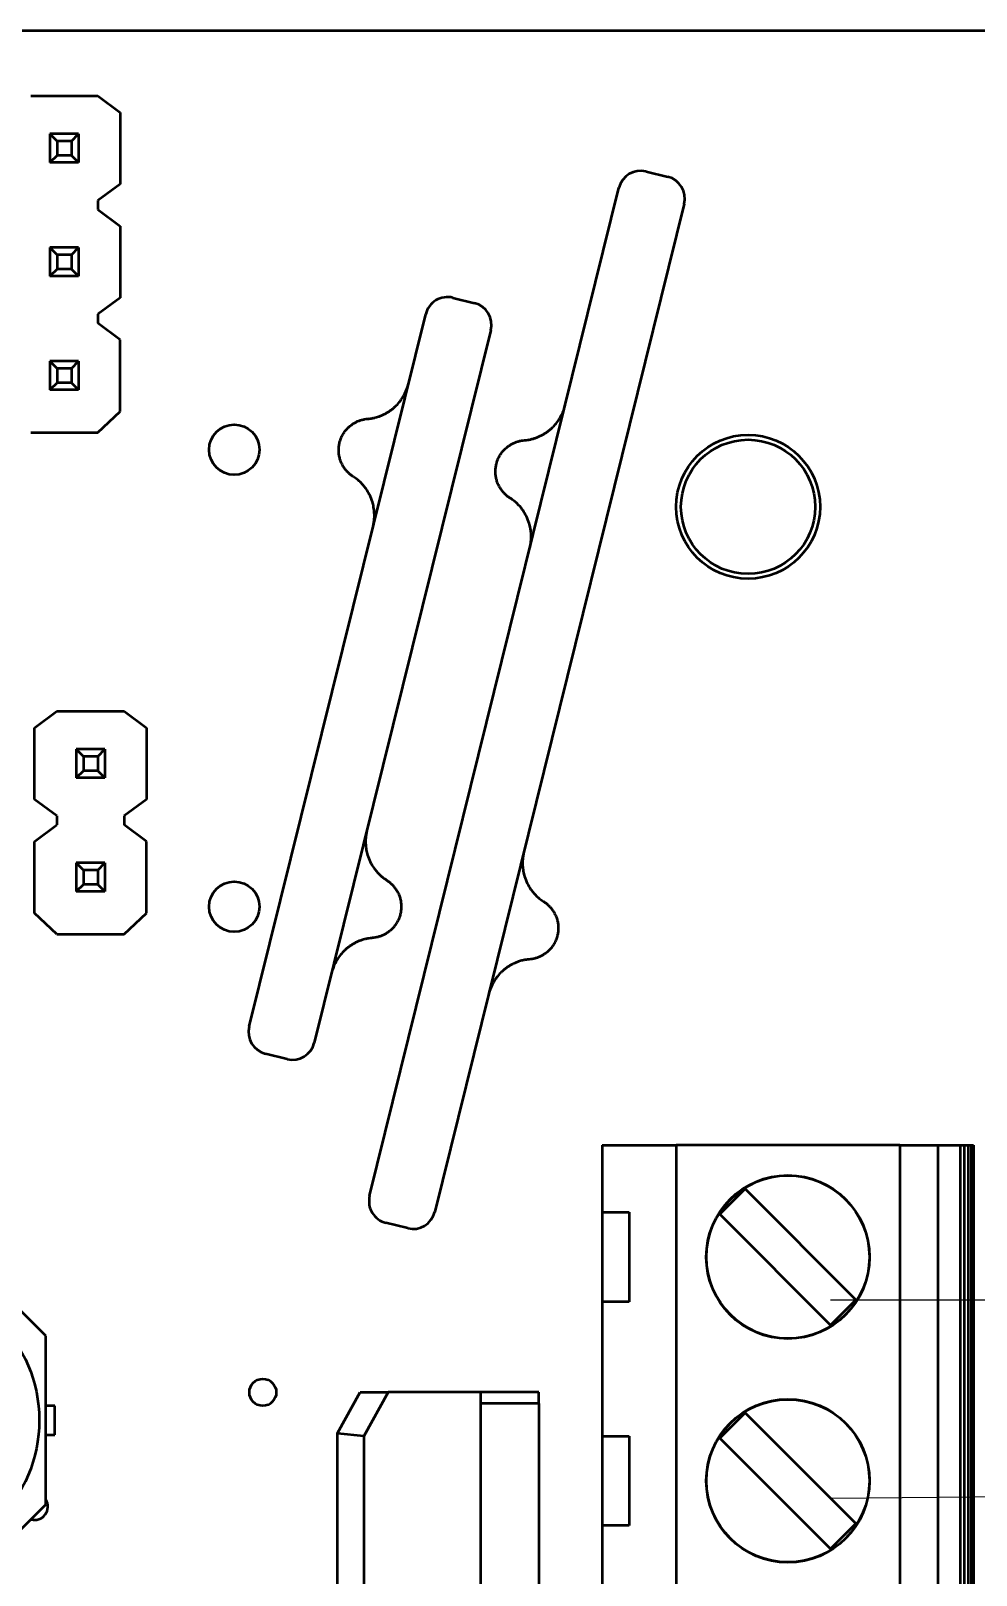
# Model space of a CAD drawing. Header units: millimetres. Extents: x 0 to 420, y 0 to 297.
# Drawn here: x 135.32 to 156.44, y 173.81 to 208.31 of the extents above; entities that cross this region are included whole.
import ezdxf

# ---------------------------------------------------------------- set-up
doc = ezdxf.new("R2010")
doc.units = ezdxf.units.MM
doc.layers.add('Sketch Geometry (ISO)', color=7, linetype='Continuous', lineweight=25)
doc.layers.add('Visible (ISO)', color=7, linetype='Continuous', lineweight=50)

msp = doc.modelspace()

# ---------------------------------------------------------------- linework, layer by layer
at = {"layer": 'Sketch Geometry (ISO)', "color": 7}
for p, q in [((153.193, 179.966), (331.63, 179.966)), ((153.193, 175.532), (334.773, 177.441))]:
    msp.add_line(p, q, dxfattribs=at)
at = {"layer": 'Visible (ISO)'}
for p, q in [((165.503, 208.313), (61.648, 208.313)), ((135.314, 206.862), (136.814, 206.862)), ((136.814, 206.862), (137.314, 206.492)), ((137.314, 206.492), (137.314, 204.892)), ((136.384, 206.012), (135.744, 206.012)), ((135.744, 206.012), (135.744, 205.372)), ((135.744, 206.012), (135.904, 205.852)), ((136.224, 205.852), (136.384, 206.012)), ((136.384, 206.012), (136.384, 205.372)), ((135.904, 205.852), (135.904, 205.532)), ((136.224, 205.852), (135.904, 205.852)), ((136.224, 205.852), (136.224, 205.532)), ((135.904, 205.532), (135.744, 205.372)), ((136.384, 205.372), (135.744, 205.372)), ((136.224, 205.532), (135.904, 205.532)), ((136.384, 205.372), (136.224, 205.532)), ((149.067, 205.174), (149.553, 205.054)), ((137.314, 204.892), (136.814, 204.522)), ((142.888, 182.289), (148.462, 204.809)), ((136.814, 204.522), (136.814, 204.322)), ((136.814, 204.322), (137.314, 203.952)), ((149.918, 204.449), (144.344, 181.928)), ((137.314, 203.952), (137.314, 202.352)), ((136.384, 203.472), (135.744, 203.472)), ((135.744, 203.472), (135.744, 202.832)), ((135.744, 203.472), (135.904, 203.312)), ((135.904, 203.312), (135.904, 202.992)), ((136.224, 203.312), (135.904, 203.312)), ((136.224, 203.312), (136.384, 203.472)), ((136.224, 203.312), (136.224, 202.992)), ((136.384, 203.472), (136.384, 202.832)), ((135.904, 202.992), (135.744, 202.832)), ((136.224, 202.992), (135.904, 202.992)), ((136.384, 202.832), (136.224, 202.992)), ((136.384, 202.832), (135.744, 202.832)), ((137.314, 202.352), (136.814, 201.982)), ((144.748, 202.352), (145.233, 202.231)), ((136.814, 201.982), (136.814, 201.782)), ((140.194, 186.069), (144.142, 201.987)), ((137.314, 201.412), (136.814, 201.782)), ((145.598, 201.625), (141.65, 185.708)), ((137.314, 199.812), (137.314, 201.412)), ((136.384, 200.932), (135.744, 200.932)), ((135.744, 200.932), (135.744, 200.292)), ((135.744, 200.932), (135.904, 200.772)), ((136.224, 200.772), (136.384, 200.932)), ((136.384, 200.932), (136.384, 200.292)), ((135.904, 200.452), (135.744, 200.292)), ((135.904, 200.772), (135.904, 200.452)), ((136.224, 200.772), (135.904, 200.772)), ((136.224, 200.452), (135.904, 200.452)), ((136.224, 200.772), (136.224, 200.452)), ((136.384, 200.292), (136.224, 200.452)), ((136.384, 200.292), (135.744, 200.292)), ((136.814, 199.342), (137.314, 199.812)), ((135.314, 199.342), (136.814, 199.342)), ((135.4, 192.745), (135.9, 193.115)), ((135.9, 193.115), (137.4, 193.115)), ((137.4, 193.115), (137.9, 192.745)), ((135.4, 191.145), (135.4, 192.745)), ((137.9, 192.745), (137.9, 191.145)), ((136.97, 192.265), (136.33, 192.265)), ((136.33, 192.265), (136.49, 192.105)), ((136.33, 192.265), (136.33, 191.625)), ((136.81, 192.105), (136.97, 192.265)), ((136.97, 192.265), (136.97, 191.625)), ((136.81, 192.105), (136.49, 192.105)), ((136.49, 192.105), (136.49, 191.785)), ((136.81, 192.105), (136.81, 191.785)), ((136.49, 191.785), (136.33, 191.625)), ((136.97, 191.625), (136.33, 191.625)), ((136.81, 191.785), (136.49, 191.785)), ((136.97, 191.625), (136.81, 191.785)), ((135.9, 190.775), (135.4, 191.145)), ((137.9, 191.145), (137.4, 190.775)), ((135.4, 190.205), (135.9, 190.575)), ((135.9, 190.775), (135.9, 190.575)), ((137.4, 190.775), (137.4, 190.575)), ((137.9, 190.205), (137.4, 190.575)), ((135.4, 188.605), (135.4, 190.205)), ((137.9, 188.605), (137.9, 190.205)), ((136.33, 189.725), (136.49, 189.565)), ((136.33, 189.725), (136.33, 189.085)), ((136.97, 189.725), (136.33, 189.725)), ((136.49, 189.565), (136.49, 189.245)), ((136.81, 189.565), (136.49, 189.565)), ((136.81, 189.565), (136.97, 189.725)), ((136.81, 189.565), (136.81, 189.245)), ((136.97, 189.725), (136.97, 189.085)), ((136.49, 189.245), (136.33, 189.085)), ((136.97, 189.085), (136.33, 189.085)), ((136.81, 189.245), (136.49, 189.245)), ((136.97, 189.085), (136.81, 189.245)), ((135.9, 188.135), (135.4, 188.605)), ((137.4, 188.135), (137.9, 188.605)), ((135.9, 188.135), (137.4, 188.135)), ((141.044, 185.343), (140.559, 185.463)), ((148.088, 183.421), (149.737, 183.421)), ((148.088, 183.421), (148.088, 181.921)), ((154.737, 183.421), (149.737, 183.421)), ((149.737, 183.421), (149.737, 153.421)), ((154.737, 183.421), (154.737, 153.421)), ((154.737, 183.421), (155.588, 183.421)), ((155.588, 183.421), (155.588, 153.421)), ((155.588, 183.421), (156.087, 183.421)), ((156.087, 183.421), (156.179, 183.421)), ((156.087, 183.421), (156.087, 153.421)), ((156.179, 183.421), (156.263, 183.421)), ((156.179, 183.421), (156.179, 153.421)), ((156.263, 183.421), (156.263, 153.421)), ((156.263, 183.421), (156.332, 183.421)), ((156.332, 183.421), (156.371, 183.421)), ((156.332, 183.421), (156.332, 153.421)), ((156.371, 183.421), (156.371, 153.421)), ((156.371, 183.421), (156.386, 183.421)), ((156.386, 183.421), (156.386, 153.421)), ((151.283, 182.441), (150.718, 181.875)), ((153.758, 179.966), (151.283, 182.441)), ((148.088, 181.921), (148.088, 179.921)), ((148.088, 181.921), (148.688, 181.921)), ((148.688, 181.921), (148.688, 179.921)), ((150.718, 181.875), (153.193, 179.4)), ((143.739, 181.563), (143.254, 181.683)), ((135.654, 179.161), (134.239, 180.575)), ((148.688, 179.921), (148.088, 179.921)), ((148.088, 179.921), (148.088, 176.921)), ((153.193, 179.4), (153.758, 179.966)), ((135.654, 175.389), (135.654, 179.161)), ((142.167, 176.983), (142.675, 177.899)), ((142.675, 177.899), (143.302, 177.899)), ((143.302, 177.899), (142.76, 176.92)), ((145.367, 177.899), (143.302, 177.899)), ((145.367, 177.899), (145.367, 177.645)), ((146.667, 177.899), (145.367, 177.899)), ((146.667, 177.645), (146.667, 177.899)), ((135.854, 177.6), (135.654, 177.6)), ((135.854, 176.95), (135.854, 177.6)), ((145.367, 177.645), (145.367, 168.501)), ((146.667, 177.645), (145.367, 177.645)), ((146.667, 177.645), (146.667, 168.501)), ((151.283, 177.441), (150.718, 176.875)), ((153.758, 174.966), (151.283, 177.441)), ((142.167, 176.977), (142.167, 176.983)), ((135.654, 176.95), (135.854, 176.95)), ((142.167, 169.17), (142.167, 176.977)), ((142.76, 176.92), (142.167, 176.977)), ((142.76, 176.92), (142.76, 169.226)), ((148.088, 176.921), (148.688, 176.921)), ((148.088, 176.921), (148.088, 174.921)), ((148.688, 176.921), (148.688, 174.921)), ((150.718, 176.875), (153.193, 174.4)), ((134.239, 173.975), (135.654, 175.389)), ((148.688, 174.921), (148.088, 174.921)), ((148.088, 174.921), (148.088, 171.921)), ((153.193, 174.4), (153.758, 174.966))]:
    msp.add_line(p, q, dxfattribs=at)
for centre, radius in [((139.862, 198.957), 0.562), ((151.348, 197.681), 1.608), ((151.348, 197.681), 1.5), ((139.862, 188.747), 0.562), ((152.238, 180.921), 1.825), ((152.238, 180.921), 1.82), ((132.354, 177.275), 3.15), ((140.501, 177.899), 0.301), ((152.238, 175.921), 1.825), ((152.238, 175.921), 1.82)]:
    msp.add_circle(centre, radius, dxfattribs=at)
for centre, radius, start, end in [((148.947, 204.689), 0.5, 76.0999, 166.0999), ((149.432, 204.569), 0.5, 346.0999, 76.0999), ((144.628, 201.866), 0.5, 76.0693, 166.0693), ((145.113, 201.746), 0.5, 346.0693, 76.0693), ((140.679, 185.949), 0.5, 166.0693, 256.0693), ((141.165, 185.828), 0.5, 256.0693, 346.0693), ((143.374, 182.168), 0.5, 166.0999, 256.0999), ((143.859, 182.048), 0.5, 256.0999, 346.0999), ((135.396, 175.347), 0.301, 255.3874, 31.2244)]:
    msp.add_arc(centre, radius, start, end, dxfattribs=at)
for points, knots in [([(142.849, 199.647), (142.874, 199.649), (142.899, 199.652), (142.923, 199.656), (142.948, 199.66), (142.972, 199.664), (142.995, 199.67), (143.001, 199.671), (143.007, 199.673), (143.013, 199.674), (143.031, 199.679), (143.049, 199.684), (143.066, 199.689), (143.09, 199.697), (143.113, 199.705), (143.135, 199.714), (143.157, 199.722), (143.178, 199.731), (143.198, 199.741), (143.222, 199.752), (143.245, 199.764), (143.267, 199.777), (143.287, 199.788), (143.306, 199.8), (143.324, 199.812), (143.333, 199.819), (143.342, 199.825), (143.351, 199.831), (143.36, 199.837), (143.369, 199.844), (143.377, 199.85), (143.397, 199.865), (143.415, 199.88), (143.433, 199.896), (143.441, 199.903), (143.45, 199.911), (143.458, 199.919), (143.46, 199.921), (143.462, 199.923), (143.464, 199.925), (143.471, 199.931), (143.477, 199.937), (143.483, 199.943), (143.518, 199.978), (143.549, 200.014), (143.577, 200.052), (143.603, 200.087), (143.627, 200.123), (143.648, 200.16), (143.658, 200.177), (143.667, 200.195), (143.676, 200.212), (143.711, 200.282), (143.738, 200.355), (143.756, 200.43)], [0, 0, 0, 0, 0.0432484, 0.0432484, 0.0432484, 0.0880122, 0.0880122, 0.0880122, 0.0996271, 0.0996271, 0.0996271, 0.1344717, 0.1344717, 0.1344717, 0.1827879, 0.1827879, 0.1827879, 0.2298965, 0.2298965, 0.2298965, 0.2855473, 0.2855473, 0.2855473, 0.3359687, 0.3359687, 0.3359687, 0.3611793, 0.3611793, 0.3611793, 0.38639, 0.38639, 0.38639, 0.4431395, 0.4431395, 0.4431395, 0.4715143, 0.4715143, 0.4715143, 0.4783471, 0.4783471, 0.4783471, 0.4998891, 0.4998891, 0.4998891, 0.6227776, 0.6227776, 0.6227776, 0.7362641, 0.7362641, 0.7362641, 0.7894622, 0.7894622, 0.7894622, 1, 1, 1, 1]), ([(146.353, 199.169), (146.378, 199.171), (146.403, 199.174), (146.427, 199.177), (146.452, 199.181), (146.476, 199.186), (146.499, 199.191), (146.505, 199.193), (146.511, 199.194), (146.517, 199.196), (146.535, 199.2), (146.553, 199.205), (146.57, 199.211), (146.594, 199.218), (146.617, 199.226), (146.639, 199.235), (146.661, 199.244), (146.682, 199.253), (146.702, 199.263), (146.726, 199.274), (146.749, 199.286), (146.771, 199.299), (146.791, 199.31), (146.81, 199.322), (146.828, 199.334), (146.837, 199.34), (146.846, 199.346), (146.855, 199.353), (146.864, 199.359), (146.873, 199.366), (146.881, 199.372), (146.9, 199.387), (146.919, 199.402), (146.936, 199.417), (146.945, 199.425), (146.954, 199.433), (146.962, 199.441), (146.964, 199.443), (146.966, 199.445), (146.968, 199.447), (146.974, 199.453), (146.981, 199.459), (146.987, 199.465), (147.021, 199.5), (147.053, 199.536), (147.081, 199.574), (147.107, 199.609), (147.13, 199.645), (147.151, 199.682), (147.161, 199.699), (147.171, 199.716), (147.179, 199.734), (147.214, 199.804), (147.241, 199.877), (147.26, 199.952)], [0, 0, 0, 0, 0.0432484, 0.0432484, 0.0432484, 0.0880122, 0.0880122, 0.0880122, 0.0996271, 0.0996271, 0.0996271, 0.1344717, 0.1344717, 0.1344717, 0.1827879, 0.1827879, 0.1827879, 0.2298965, 0.2298965, 0.2298965, 0.2855473, 0.2855473, 0.2855473, 0.3359687, 0.3359687, 0.3359687, 0.3611793, 0.3611793, 0.3611793, 0.38639, 0.38639, 0.38639, 0.4431395, 0.4431395, 0.4431395, 0.4715143, 0.4715143, 0.4715143, 0.4783471, 0.4783471, 0.4783471, 0.4998891, 0.4998891, 0.4998891, 0.6227776, 0.6227776, 0.6227776, 0.7362641, 0.7362641, 0.7362641, 0.7894622, 0.7894622, 0.7894622, 1, 1, 1, 1]), ([(142.28, 198.618), (142.268, 198.642), (142.243, 198.693), (142.218, 198.774), (142.201, 198.859), (142.196, 198.945), (142.201, 199.031), (142.217, 199.116), (142.242, 199.199), (142.278, 199.278), (142.323, 199.351), (142.377, 199.419), (142.438, 199.479), (142.483, 199.512), (142.506, 199.528)], [0.0038699, 0.0038699, 0.0038699, 0.0038699, 0.0833956, 0.1667572, 0.2500917, 0.3334058, 0.4167063, 0.5, 0.5832937, 0.6665942, 0.7499083, 0.8332428, 0.9166044, 0.9961301, 0.9961301, 0.9961301, 0.9961301]), ([(142.509, 199.53), (142.529, 199.544), (142.55, 199.556), (142.571, 199.567), (142.592, 199.579), (142.614, 199.589), (142.637, 199.598), (142.659, 199.607), (142.682, 199.615), (142.706, 199.622), (142.729, 199.629), (142.753, 199.634), (142.777, 199.638), (142.799, 199.642), (142.822, 199.645), (142.844, 199.647)], [0, 0, 0, 0, 0.1988549, 0.1988549, 0.1988549, 0.3982697, 0.3982697, 0.3982697, 0.5982571, 0.5982571, 0.5982571, 0.7988297, 0.7988297, 0.7988297, 0.9852492, 0.9852492, 0.9852492, 0.9852492]), ([(146.013, 199.051), (146.033, 199.065), (146.054, 199.077), (146.075, 199.089), (146.096, 199.1), (146.118, 199.11), (146.141, 199.119), (146.163, 199.128), (146.186, 199.136), (146.21, 199.143), (146.233, 199.15), (146.257, 199.155), (146.281, 199.16), (146.303, 199.164), (146.325, 199.167), (146.348, 199.168)], [0, 0, 0, 0, 0.1988549, 0.1988549, 0.1988549, 0.3982697, 0.3982697, 0.3982697, 0.5982571, 0.5982571, 0.5982571, 0.7988297, 0.7988297, 0.7988297, 0.9852492, 0.9852492, 0.9852492, 0.9852492]), ([(145.784, 198.139), (145.772, 198.163), (145.747, 198.214), (145.722, 198.295), (145.706, 198.38), (145.7, 198.466), (145.705, 198.553), (145.721, 198.638), (145.747, 198.72), (145.782, 198.799), (145.827, 198.872), (145.881, 198.94), (145.942, 199), (145.987, 199.033), (146.01, 199.049)], [0.0038699, 0.0038699, 0.0038699, 0.0038699, 0.0833956, 0.1667572, 0.2500917, 0.3334058, 0.4167063, 0.5, 0.5832937, 0.6665942, 0.7499083, 0.8332428, 0.9166044, 0.9961301, 0.9961301, 0.9961301, 0.9961301]), ([(142.523, 198.354), (142.504, 198.366), (142.486, 198.379), (142.468, 198.393), (142.449, 198.408), (142.43, 198.424), (142.413, 198.441), (142.395, 198.458), (142.379, 198.476), (142.363, 198.494), (142.347, 198.513), (142.333, 198.532), (142.319, 198.552), (142.306, 198.572), (142.293, 198.593), (142.282, 198.614)], [0.0147508, 0.0147508, 0.0147508, 0.0147508, 0.2011703, 0.2011703, 0.2011703, 0.4017429, 0.4017429, 0.4017429, 0.6017303, 0.6017303, 0.6017303, 0.8011451, 0.8011451, 0.8011451, 1, 1, 1, 1]), ([(142.967, 197.25), (142.974, 197.279), (142.98, 197.309), (142.984, 197.338), (142.989, 197.37), (142.992, 197.402), (142.994, 197.435), (142.995, 197.464), (142.995, 197.493), (142.994, 197.523), (142.994, 197.55), (142.992, 197.577), (142.989, 197.604), (142.986, 197.627), (142.983, 197.651), (142.978, 197.675), (142.975, 197.697), (142.97, 197.718), (142.965, 197.739), (142.96, 197.757), (142.955, 197.775), (142.95, 197.793), (142.934, 197.845), (142.914, 197.897), (142.888, 197.949), (142.866, 197.994), (142.84, 198.038), (142.809, 198.083), (142.792, 198.107), (142.773, 198.131), (142.753, 198.156), (142.733, 198.178), (142.713, 198.201), (142.69, 198.223), (142.669, 198.244), (142.646, 198.264), (142.622, 198.284), (142.592, 198.308), (142.561, 198.33), (142.528, 198.351)], [0.0137177, 0.0137177, 0.0137177, 0.0137177, 0.095279, 0.095279, 0.095279, 0.1826063, 0.1826063, 0.1826063, 0.2619849, 0.2619849, 0.2619849, 0.333419, 0.333419, 0.333419, 0.3969141, 0.3969141, 0.3969141, 0.4524786, 0.4524786, 0.4524786, 0.5001253, 0.5001253, 0.5001253, 0.6341662, 0.6341662, 0.6341662, 0.7500723, 0.7500723, 0.7500723, 0.814327, 0.814327, 0.814327, 0.8750948, 0.8750948, 0.8750948, 0.9318928, 0.9318928, 0.9318928, 1, 1, 1, 1]), ([(146.028, 197.875), (146.009, 197.888), (145.99, 197.901), (145.973, 197.914), (145.953, 197.929), (145.935, 197.945), (145.917, 197.962), (145.9, 197.979), (145.883, 197.997), (145.868, 198.015), (145.852, 198.034), (145.837, 198.053), (145.824, 198.073), (145.81, 198.093), (145.797, 198.114), (145.786, 198.135)], [0.0147508, 0.0147508, 0.0147508, 0.0147508, 0.2011703, 0.2011703, 0.2011703, 0.4017429, 0.4017429, 0.4017429, 0.6017303, 0.6017303, 0.6017303, 0.8011451, 0.8011451, 0.8011451, 1, 1, 1, 1]), ([(146.473, 196.772), (146.479, 196.801), (146.485, 196.83), (146.489, 196.86), (146.494, 196.892), (146.497, 196.924), (146.499, 196.956), (146.5, 196.985), (146.5, 197.015), (146.499, 197.045), (146.499, 197.071), (146.497, 197.098), (146.494, 197.125), (146.491, 197.149), (146.488, 197.173), (146.483, 197.197), (146.479, 197.218), (146.475, 197.239), (146.47, 197.26), (146.465, 197.278), (146.46, 197.297), (146.455, 197.315), (146.439, 197.366), (146.419, 197.418), (146.393, 197.47), (146.371, 197.515), (146.345, 197.56), (146.314, 197.604), (146.297, 197.628), (146.278, 197.653), (146.257, 197.677), (146.238, 197.7), (146.217, 197.722), (146.195, 197.744), (146.174, 197.765), (146.151, 197.785), (146.126, 197.805), (146.097, 197.829), (146.065, 197.852), (146.033, 197.873)], [0.0137177, 0.0137177, 0.0137177, 0.0137177, 0.095279, 0.095279, 0.095279, 0.1826063, 0.1826063, 0.1826063, 0.2619849, 0.2619849, 0.2619849, 0.333419, 0.333419, 0.333419, 0.3969141, 0.3969141, 0.3969141, 0.4524786, 0.4524786, 0.4524786, 0.5001253, 0.5001253, 0.5001253, 0.6341662, 0.6341662, 0.6341662, 0.7500723, 0.7500723, 0.7500723, 0.814327, 0.814327, 0.814327, 0.8750948, 0.8750948, 0.8750948, 0.9318928, 0.9318928, 0.9318928, 1, 1, 1, 1]), ([(142.825, 190.444), (142.818, 190.415), (142.812, 190.386), (142.808, 190.356), (142.804, 190.324), (142.8, 190.292), (142.799, 190.26), (142.797, 190.231), (142.797, 190.201), (142.798, 190.171), (142.799, 190.145), (142.801, 190.118), (142.803, 190.091), (142.806, 190.067), (142.81, 190.043), (142.814, 190.019), (142.818, 189.998), (142.822, 189.977), (142.827, 189.956), (142.832, 189.938), (142.837, 189.919), (142.842, 189.901), (142.858, 189.849), (142.878, 189.797), (142.904, 189.746), (142.926, 189.701), (142.952, 189.656), (142.983, 189.612), (143, 189.587), (143.019, 189.563), (143.039, 189.539), (143.059, 189.516), (143.079, 189.494), (143.102, 189.472), (143.123, 189.451), (143.146, 189.43), (143.171, 189.411), (143.2, 189.387), (143.231, 189.364), (143.264, 189.343)], [0.0137159, 0.0137159, 0.0137159, 0.0137159, 0.095279, 0.095279, 0.095279, 0.1826063, 0.1826063, 0.1826063, 0.2619849, 0.2619849, 0.2619849, 0.333419, 0.333419, 0.333419, 0.3969141, 0.3969141, 0.3969141, 0.4524786, 0.4524786, 0.4524786, 0.5001253, 0.5001253, 0.5001253, 0.6341662, 0.6341662, 0.6341662, 0.7500723, 0.7500723, 0.7500723, 0.814327, 0.814327, 0.814327, 0.8750948, 0.8750948, 0.8750948, 0.9318928, 0.9318928, 0.9318928, 1, 1, 1, 1]), ([(146.334, 189.965), (146.327, 189.936), (146.321, 189.907), (146.317, 189.877), (146.312, 189.846), (146.309, 189.814), (146.308, 189.781), (146.306, 189.752), (146.306, 189.722), (146.307, 189.693), (146.308, 189.666), (146.309, 189.639), (146.312, 189.612), (146.315, 189.588), (146.319, 189.564), (146.323, 189.54), (146.327, 189.519), (146.331, 189.498), (146.336, 189.477), (146.341, 189.459), (146.346, 189.441), (146.351, 189.422), (146.367, 189.371), (146.387, 189.319), (146.413, 189.267), (146.435, 189.222), (146.461, 189.178), (146.492, 189.133), (146.51, 189.109), (146.528, 189.084), (146.549, 189.06), (146.568, 189.038), (146.589, 189.015), (146.611, 188.993), (146.633, 188.973), (146.655, 188.952), (146.68, 188.932), (146.709, 188.909), (146.741, 188.886), (146.774, 188.865)], [0.0137159, 0.0137159, 0.0137159, 0.0137159, 0.095279, 0.095279, 0.095279, 0.1826063, 0.1826063, 0.1826063, 0.2619849, 0.2619849, 0.2619849, 0.333419, 0.333419, 0.333419, 0.3969141, 0.3969141, 0.3969141, 0.4524786, 0.4524786, 0.4524786, 0.5001253, 0.5001253, 0.5001253, 0.6341662, 0.6341662, 0.6341662, 0.7500723, 0.7500723, 0.7500723, 0.814327, 0.814327, 0.814327, 0.8750948, 0.8750948, 0.8750948, 0.9318928, 0.9318928, 0.9318928, 1, 1, 1, 1]), ([(143.269, 189.34), (143.288, 189.328), (143.306, 189.315), (143.324, 189.301), (143.343, 189.286), (143.362, 189.27), (143.379, 189.253), (143.397, 189.237), (143.413, 189.219), (143.429, 189.2), (143.445, 189.182), (143.459, 189.162), (143.473, 189.142), (143.487, 189.122), (143.499, 189.102), (143.511, 189.08)], [0.0147508, 0.0147508, 0.0147508, 0.0147508, 0.20117, 0.20117, 0.20117, 0.4017425, 0.4017425, 0.4017425, 0.6017299, 0.6017299, 0.6017299, 0.8011448, 0.8011448, 0.8011448, 1, 1, 1, 1]), ([(143.512, 189.077), (143.525, 189.052), (143.549, 189.002), (143.575, 188.92), (143.591, 188.836), (143.596, 188.749), (143.591, 188.663), (143.576, 188.578), (143.55, 188.496), (143.514, 188.417), (143.469, 188.343), (143.415, 188.276), (143.354, 188.216), (143.309, 188.183), (143.287, 188.167)], [0.0038699, 0.0038699, 0.0038699, 0.0038699, 0.0833956, 0.1667572, 0.2500917, 0.3334058, 0.4167063, 0.5, 0.5832937, 0.6665942, 0.7499083, 0.8332428, 0.9166044, 0.9961301, 0.9961301, 0.9961301, 0.9961301]), ([(146.778, 188.862), (146.797, 188.85), (146.816, 188.837), (146.834, 188.823), (146.853, 188.808), (146.871, 188.792), (146.889, 188.775), (146.906, 188.758), (146.923, 188.741), (146.939, 188.722), (146.954, 188.703), (146.969, 188.684), (146.982, 188.664), (146.996, 188.644), (147.009, 188.623), (147.02, 188.602)], [0.0147508, 0.0147508, 0.0147508, 0.0147508, 0.20117, 0.20117, 0.20117, 0.4017425, 0.4017425, 0.4017425, 0.6017299, 0.6017299, 0.6017299, 0.8011448, 0.8011448, 0.8011448, 1, 1, 1, 1]), ([(147.022, 188.599), (147.034, 188.574), (147.059, 188.524), (147.084, 188.442), (147.101, 188.357), (147.106, 188.271), (147.101, 188.185), (147.085, 188.1), (147.06, 188.017), (147.024, 187.939), (146.979, 187.865), (146.925, 187.797), (146.864, 187.737), (146.819, 187.704), (146.797, 187.688)], [0.0038699, 0.0038699, 0.0038699, 0.0038699, 0.0833956, 0.1667572, 0.2500917, 0.3334058, 0.4167063, 0.5, 0.5832937, 0.6665942, 0.7499083, 0.8332428, 0.9166044, 0.9961301, 0.9961301, 0.9961301, 0.9961301]), ([(142.943, 188.047), (142.918, 188.045), (142.893, 188.042), (142.869, 188.039), (142.845, 188.035), (142.82, 188.03), (142.797, 188.025), (142.791, 188.023), (142.785, 188.022), (142.779, 188.02), (142.761, 188.016), (142.743, 188.011), (142.726, 188.005), (142.702, 187.998), (142.679, 187.99), (142.657, 187.981), (142.635, 187.972), (142.614, 187.963), (142.594, 187.953), (142.57, 187.942), (142.547, 187.93), (142.525, 187.918), (142.506, 187.906), (142.486, 187.894), (142.468, 187.882), (142.459, 187.876), (142.45, 187.87), (142.441, 187.863), (142.432, 187.857), (142.423, 187.851), (142.415, 187.844), (142.396, 187.829), (142.377, 187.814), (142.36, 187.799), (142.351, 187.791), (142.342, 187.783), (142.334, 187.775), (142.332, 187.773), (142.33, 187.771), (142.328, 187.769), (142.321, 187.763), (142.315, 187.757), (142.309, 187.751), (142.274, 187.716), (142.243, 187.68), (142.215, 187.642), (142.189, 187.607), (142.165, 187.571), (142.144, 187.535), (142.134, 187.517), (142.125, 187.5), (142.116, 187.482), (142.082, 187.413), (142.055, 187.34), (142.036, 187.265)], [0, 0, 0, 0, 0.043248, 0.043248, 0.043248, 0.088012, 0.088012, 0.088012, 0.099627, 0.099627, 0.099627, 0.134472, 0.134472, 0.134472, 0.182788, 0.182788, 0.182788, 0.229897, 0.229897, 0.229897, 0.285547, 0.285547, 0.285547, 0.335969, 0.335969, 0.335969, 0.361179, 0.361179, 0.361179, 0.38639, 0.38639, 0.38639, 0.44314, 0.44314, 0.44314, 0.471514, 0.471514, 0.471514, 0.478347, 0.478347, 0.478347, 0.499889, 0.499889, 0.499889, 0.622778, 0.622778, 0.622778, 0.736264, 0.736264, 0.736264, 0.789462, 0.789462, 0.789462, 1, 1, 1, 1]), ([(143.283, 188.164), (143.263, 188.151), (143.243, 188.138), (143.221, 188.127), (143.2, 188.116), (143.178, 188.105), (143.155, 188.096), (143.133, 188.087), (143.11, 188.079), (143.086, 188.073), (143.063, 188.066), (143.039, 188.06), (143.015, 188.056), (142.993, 188.052), (142.971, 188.049), (142.948, 188.048)], [0, 0, 0, 0, 0.1988549, 0.1988549, 0.1988549, 0.3982697, 0.3982697, 0.3982697, 0.5982571, 0.5982571, 0.5982571, 0.7988297, 0.7988297, 0.7988297, 0.9852492, 0.9852492, 0.9852492, 0.9852492]), ([(146.793, 187.686), (146.773, 187.672), (146.753, 187.66), (146.731, 187.649), (146.71, 187.637), (146.688, 187.627), (146.665, 187.618), (146.643, 187.609), (146.62, 187.601), (146.597, 187.594), (146.573, 187.587), (146.549, 187.582), (146.525, 187.578), (146.503, 187.574), (146.481, 187.571), (146.458, 187.569)], [0, 0, 0, 0, 0.1988549, 0.1988549, 0.1988549, 0.3982697, 0.3982697, 0.3982697, 0.5982571, 0.5982571, 0.5982571, 0.7988297, 0.7988297, 0.7988297, 0.9852492, 0.9852492, 0.9852492, 0.9852492]), ([(146.453, 187.569), (146.428, 187.567), (146.403, 187.564), (146.379, 187.56), (146.355, 187.556), (146.33, 187.551), (146.307, 187.546), (146.301, 187.545), (146.295, 187.543), (146.289, 187.542), (146.271, 187.537), (146.253, 187.532), (146.236, 187.527), (146.212, 187.519), (146.189, 187.511), (146.167, 187.502), (146.145, 187.494), (146.124, 187.484), (146.104, 187.475), (146.08, 187.463), (146.057, 187.451), (146.035, 187.439), (146.016, 187.427), (145.997, 187.416), (145.978, 187.403), (145.969, 187.397), (145.96, 187.391), (145.951, 187.385), (145.942, 187.378), (145.934, 187.372), (145.925, 187.365), (145.906, 187.351), (145.887, 187.335), (145.87, 187.32), (145.861, 187.312), (145.852, 187.304), (145.844, 187.296), (145.842, 187.294), (145.84, 187.293), (145.838, 187.291), (145.832, 187.285), (145.825, 187.278), (145.819, 187.272), (145.785, 187.237), (145.754, 187.201), (145.725, 187.163), (145.699, 187.129), (145.676, 187.093), (145.655, 187.056), (145.645, 187.038), (145.635, 187.021), (145.627, 187.003), (145.592, 186.934), (145.565, 186.861), (145.547, 186.786)], [0, 0, 0, 0, 0.043248, 0.043248, 0.043248, 0.088012, 0.088012, 0.088012, 0.099627, 0.099627, 0.099627, 0.134472, 0.134472, 0.134472, 0.182788, 0.182788, 0.182788, 0.229897, 0.229897, 0.229897, 0.285547, 0.285547, 0.285547, 0.335969, 0.335969, 0.335969, 0.361179, 0.361179, 0.361179, 0.38639, 0.38639, 0.38639, 0.44314, 0.44314, 0.44314, 0.471514, 0.471514, 0.471514, 0.478347, 0.478347, 0.478347, 0.499889, 0.499889, 0.499889, 0.622778, 0.622778, 0.622778, 0.736264, 0.736264, 0.736264, 0.789462, 0.789462, 0.789462, 1, 1, 1, 1])]:
    msp.add_open_spline(points, degree=3, knots=knots, dxfattribs=at)

doc.saveas('drawing.dxf')
